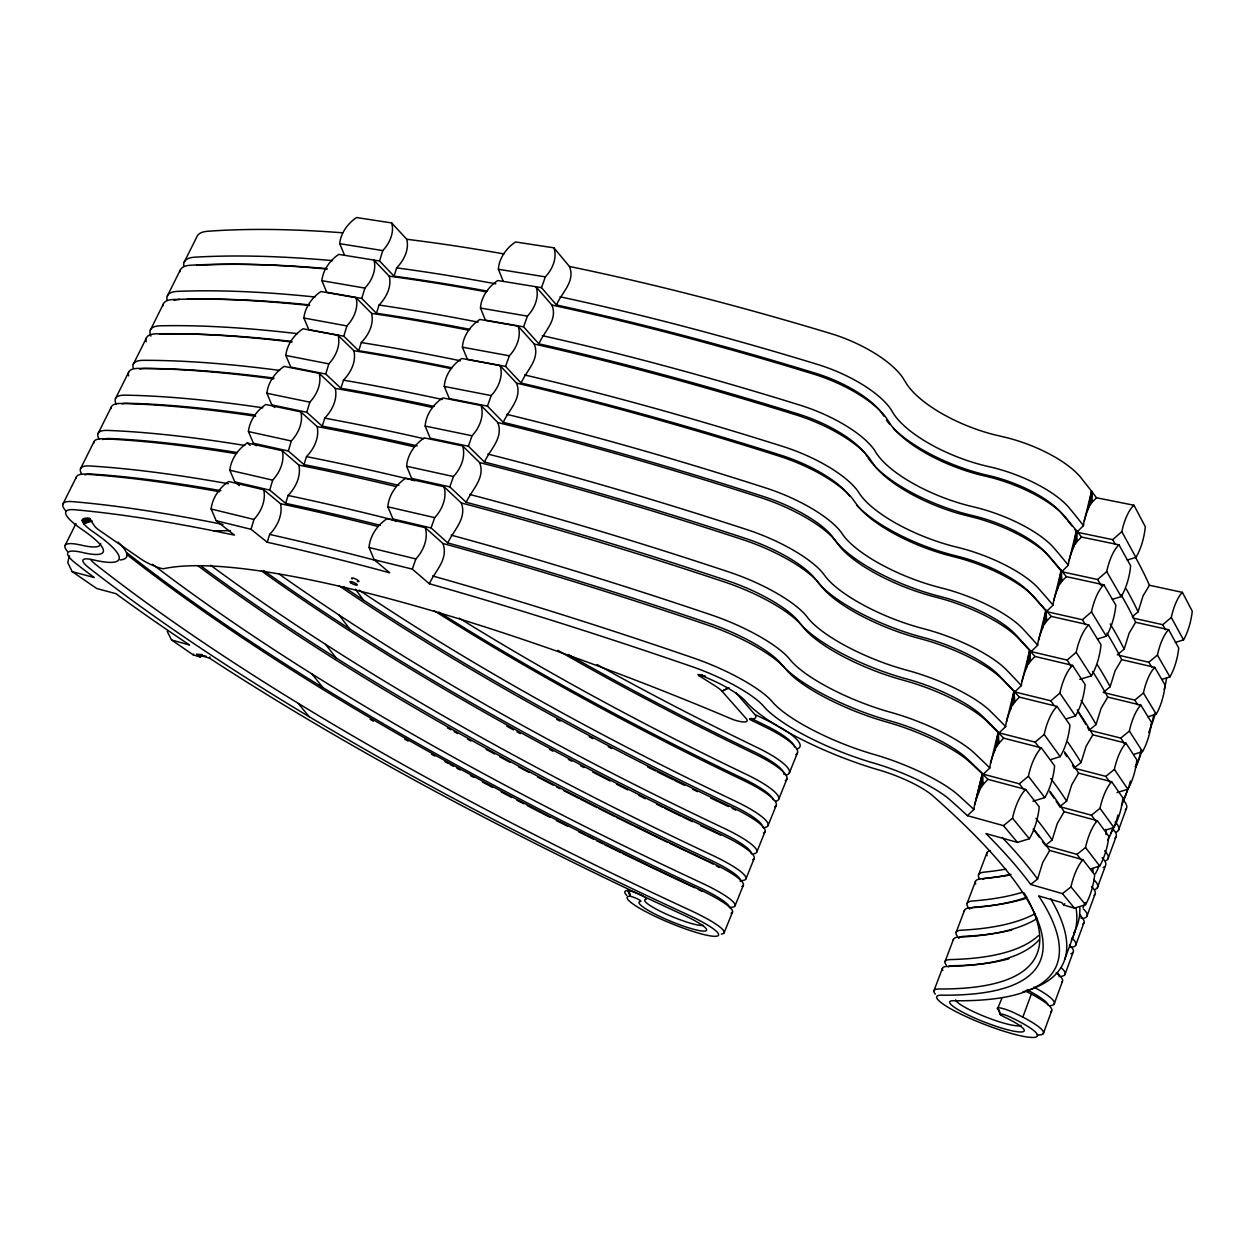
<?xml version="1.0" encoding="UTF-8"?>
<svg xmlns="http://www.w3.org/2000/svg" width="1255" height="1255" viewBox="0 0 1255 1255"><rect width="100%" height="100%" fill="white"/><g stroke="black" fill="none" stroke-linecap="round" stroke-linejoin="round"><path stroke-width="1.5" d="M374.194 559.714L412.315 569.111L429.32 583.732A1049.917 172.076 21.7 0 1 691.693 666.515A70.406 16.739 22.7 0 1 763.793 706.44A95.866 23.39 21.8 0 0 873.637 763.056A68.774 15.766 21.5 0 1 949.925 799.78A1102.314 200.157 25.4 0 1 967.354 815.64L973.911 809.491C974.9 796.956 983.763 786.775 982.32 773.864L970.46 762.664A75.19 18.448 21.4 0 0 893.889 724.151L879.41 719.868A88.368 23.076 21.7 0 1 788.783 672.539L783.23 666.311A76.963 19.594 22.7 0 0 707.208 624.896A1052.208 184.909 21.7 0 0 442.921 543.493L425.288 527.68L387.089 518.707A31.532 23.814 -48.4 0 0 369.064 547.509L374.194 559.714L389.678 572.766A1049.917 172.076 21.7 0 0 267.237 542.238L251.047 529.312L216.189 520.715L211.138 509.012A30.183 21.759 -49.7 0 1 228.708 481.528L263.66 489.732L280.571 503.773A1052.208 184.909 21.7 0 1 377.3 526.284M392.972 518.99L431.093 527.931L447.8 542.96A1046.231 184.862 21.7 0 1 709.75 623.578A70.092 17.947 22.7 0 1 781.238 663.942A95.411 25.069 21.7 0 0 890.297 720.966A68.476 16.895 21.4 0 1 966.115 757.832A1097.749 214.809 25.6 0 1 983.245 774.178L989.819 767.966C990.791 755.51 999.592 745.376 998.164 732.528L986.524 720.982A74.845 19.672 21.3 0 0 910.44 682.265L895.992 678.124A87.96 24.598 21.6 0 1 805.992 630.449L800.565 624.002A76.602 20.896 22.7 0 0 725.155 582.21A1048.521 197.615 21.6 0 0 461.322 502.973L443.988 486.72L405.773 478.218A31.375 23.61 -47.4 0 0 387.858 506.816L392.972 518.99L395.733 521.421M411.656 478.406L449.808 486.877L466.217 502.329A1042.544 197.553 21.6 0 1 727.712 580.798A69.762 19.139 22.7 0 1 798.604 621.602A94.956 26.716 21.6 0 0 906.894 679.033A68.162 18.025 21.3 0 1 982.241 716.04A1093.215 229.288 25.8 0 1 999.09 732.857L1005.663 726.582C1006.635 714.189 1015.373 704.102 1013.962 691.317L1002.51 679.457A74.516 20.88 21.2 0 0 926.943 640.536L912.51 636.52A87.536 26.104 21.5 0 1 823.155 588.517L817.852 581.865A76.257 22.166 22.7 0 0 743.023 539.713A1044.835 210.213 21.5 0 0 479.645 462.593L462.624 445.933L424.394 437.885A31.218 23.406 -46.4 0 0 406.604 466.248L411.656 478.406L414.385 480.916M816.691 580.83A94.502 28.347 21.5 0 0 923.335 637.493A67.864 19.123 21.2 0 1 998.227 674.625A1088.728 243.533 26 0 1 1014.777 691.929L1021.366 685.591C1022.339 673.245 1031.014 663.22 1029.633 650.498L1018.37 638.309A74.186 22.072 21.1 0 0 943.289 599.184L928.873 595.294A87.128 27.579 21.4 0 1 840.16 546.96L834.967 540.121A75.896 23.421 22.6 0 0 760.718 497.608A1041.179 222.621 21.4 0 0 497.811 422.574L481.089 405.506L442.842 397.913A31.077 23.186 -45.4 0 0 425.163 426.057L430.198 438.199L468.366 446.215L484.477 462.06A1038.889 210.056 21.5 0 1 745.517 538.426A69.433 20.3 22.7 0 1 815.828 579.653M1031.124 651.58L1037.697 645.18C1038.685 632.897 1047.298 622.904 1045.933 610.244L1034.873 597.757A73.857 23.249 21 0 0 960.279 558.428L945.878 554.663A86.721 29.022 21.3 0 1 857.793 506.016L852.725 498.972A75.567 24.661 22.6 0 0 779.041 456.098A1037.681 234.905 21.3 0 0 516.527 383.12L500.102 365.644L461.84 358.491A30.951 22.982 -44.5 0 0 444.286 386.43L449.274 398.541L487.458 406.118L503.286 422.355A1035.391 222.417 21.4 0 1 763.934 496.682A69.135 21.445 22.6 0 1 833.665 538.301A94.078 29.932 21.4 0 0 940.419 596.549A67.566 20.206 21.1 0 1 1014.856 633.806A1084.367 257.604 26.2 0 1 1031.124 651.58L1067.127 660.083L1071.331 666.499M1085.497 624.692L1082.422 619.735L1046.45 611.577L1053.039 605.114C1054.027 592.909 1062.561 582.963 1061.228 570.366L1050.341 557.565A73.543 24.378 20.8 0 0 976.233 518.048L961.863 514.409A86.328 30.434 21.3 0 1 874.374 465.448L869.433 458.216A75.222 25.869 22.6 0 0 796.313 414.997A1034.12 246.906 21.2 0 0 534.254 344.043L518.127 326.159L479.849 319.445A30.826 22.763 -43.7 0 0 462.42 347.18L467.362 359.275L505.561 366.413L521.123 383.026A1031.814 234.497 21.3 0 1 781.316 455.33A68.821 22.559 22.6 0 1 849.745 496.29M873.166 464.428A93.199 33.007 21.2 0 0 972.468 515.554A66.97 22.308 20.8 0 1 1046.011 553.047A1075.692 284.854 26.6 0 1 1061.73 571.715L1068.319 565.205C1069.307 553.047 1077.778 543.148 1076.461 530.614L1065.777 517.515A73.214 25.508 20.7 0 0 992.125 477.826L977.786 474.296A85.92 31.814 21.2 0 1 890.909 425.021L886.077 417.601A74.876 27.061 22.6 0 0 813.522 374.068A1030.543 258.797 21.2 0 0 551.933 305.091L536.089 286.83A30.716 22.574 -42.8 0 1 527.414 316.15L523.602 326.849L538.881 343.839A1028.253 246.482 21.2 0 1 798.619 414.134A68.507 23.672 22.6 0 1 864.883 453.196M1074.908 529.688A1071.425 298.172 26.8 0 1 1076.868 532.198L1083.473 525.625C1084.461 513.546 1092.87 503.679 1091.568 491.207L1081.057 477.826A72.9 26.606 20.6 0 0 1007.891 437.948L993.568 434.544A85.528 33.179 21.1 0 1 907.302 384.971L902.58 377.379A74.547 28.222 22.6 0 0 830.575 333.501A1027.014 270.531 21.1 0 0 569.456 266.484L553.894 247.831L515.585 241.964A30.591 22.323 -42 0 0 498.392 269.276L503.255 281.34M87.568 517.876L87.019 518.19A43.674 8.393 25.4 0 0 82.155 520.605L83.646 523.633A43.674 8.393 25.4 0 0 93.811 532.293A97.121 17.774 25.7 0 1 93.717 559.934A40.442 7.232 25.2 0 0 88.932 567.809A1449.431 361.895 19.9 0 0 687.348 914.534A49.431 7.342 22.5 0 1 716.323 936.246A49.431 7.342 22.5 0 1 658.812 918.08A49.431 7.342 22.5 0 1 629.273 896.196L630.936 896.431A6.463 0.973 22.7 0 1 638.199 899.27A6.463 0.973 22.7 0 1 640.662 901.466A36.521 5.428 22.5 0 0 662.342 917.609A36.521 5.428 22.5 0 0 704.934 931.069A36.521 5.428 22.5 0 0 683.489 915.005A1480.429 371.433 19.8 0 1 209.365 658.059L196.549 654.435L200.204 656.945L201.679 656.051M979.01 791.701L982.32 773.864L987.952 779.339L1025.649 789.442L1039.203 806.761A30.951 11.264 -74.8 0 1 1029.335 838.748L1017.46 842.403L985.959 833.571A1102.423 200.173 25.4 0 1 1030.684 884.461L1062.436 893.638L1074.5 908.149L1085.528 904.682A28.865 9.742 -74.5 0 0 1094.658 874.782L1082.94 859.738L1049.713 850.435A1105.075 215.091 25.6 0 0 1034.951 830.637M994.87 750.286L998.164 732.528L1003.702 738.16L1041.368 747.855L1054.592 765.832A30.81 11.154 -75.2 0 1 1044.788 797.6L1032.975 801.208M1010.683 709.028L1013.962 691.317L1019.405 697.121L1057.039 706.424L1069.935 725.014A30.685 11.06 -75.6 0 1 1060.193 756.608L1051.235 759.463M1026.339 668.131L1029.633 650.498L1034.967 656.459L1072.554 665.37L1085.136 684.587A30.559 10.95 -76 0 1 1075.457 715.962L1066.562 718.786M1042.654 627.829L1045.933 610.244L1051.172 616.378L1088.728 624.912L1100.98 644.725A30.434 10.84 -76.3 0 1 1091.379 675.912L1079.771 679.347M1057.949 587.889L1061.228 570.366L1066.374 576.641L1103.898 584.814L1115.836 605.208A30.34 10.73 -76.7 0 1 1106.283 636.207L1097.482 638.952M1073.198 548.074L1076.461 530.614L1081.528 537.03L1119.005 544.843L1130.63 565.817A30.23 10.636 -77 0 1 1121.154 596.627L1112.385 599.341M263.66 489.732A30.214 21.79 -49.7 0 1 253.934 519.445L251.047 529.312M1088.32 508.604L1091.568 491.207L1096.541 497.78L1133.971 505.232L1145.313 526.771A30.151 10.526 -77.3 0 1 1135.885 557.393L1127.178 560.059M239.329 485.607L234.826 481.92L229.822 470.233A30.042 21.586 -48.9 0 1 247.282 442.968L282.25 450.749A30.057 21.617 -48.8 0 1 272.664 480.147L269.731 490.093L285.654 503.365A1046.231 184.862 21.7 0 1 380.438 525.343M256.365 445.76L253.416 443.25L248.443 431.579A29.885 21.413 -48 0 1 265.793 404.502L300.792 411.875A29.9 21.429 -48 0 1 291.317 440.976L288.336 451L304.008 464.601A1042.544 197.553 21.6 0 1 398.87 485.418M274.751 407.499L271.833 404.91L266.891 393.27A29.744 21.225 -47.2 0 1 284.132 366.382L319.162 373.347A29.759 21.257 -47.2 0 1 309.812 402.165L306.785 412.252L322.221 426.182A1038.889 210.056 21.5 0 1 417.146 445.87M325.751 374.037L290.768 367.088L285.858 355.463A29.618 21.053 -46.4 0 1 302.988 328.779L338.05 335.336A29.634 21.084 -46.4 0 1 328.826 363.856L325.751 374.037L340.936 388.281A1035.391 222.417 21.4 0 1 434.136 406.447M343.792 336.167L308.777 329.626L303.898 318.017A29.493 20.88 -45.7 0 1 320.919 291.521L356.012 297.686A29.508 20.896 -45.6 0 1 346.898 325.923L343.792 336.167L358.71 350.725A1031.814 234.497 21.3 0 1 451.988 367.825M376.453 313.279L379.057 305.059C386.273 297.561 391.874 286.799 389.254 276.194L373.912 260.146A29.383 20.707 -44.9 0 1 364.907 288.101L361.754 298.423L376.453 313.279A1028.253 246.482 21.2 0 1 469.778 329.312M344.513 255.22L339.728 243.658A29.242 20.504 -44.2 0 1 356.514 217.539L391.654 222.935A29.257 20.535 -44.2 0 1 382.775 250.608L379.575 260.993L394.039 276.163A1024.708 258.295 21.1 0 1 487.411 291.144M425.288 527.68A31.548 23.845 -48.4 0 1 415.86 558.93L412.315 569.111M1030.684 884.461L1037.571 879.049L1042.717 862.546L1049.713 850.435M1081.669 860.397L1076.963 854.357L1045.242 845.509L1052.129 840.034L1057.243 823.625L1064.146 811.718L1097.341 820.692L1108.793 836.285A28.74 9.664 -74.8 0 1 1099.709 866.028L1091.348 868.774M1056.098 801.098A1093.309 229.304 25.8 0 1 1059.753 806.651L1066.64 801.129L1071.723 784.814L1078.547 773.111L1111.71 781.771L1122.88 797.913A28.614 9.585 -75.1 0 1 1113.86 827.484L1105.53 830.183M1075.237 767.213L1081.041 762.538L1086.093 746.317L1092.823 734.834L1125.955 743.164L1136.842 759.855A28.489 9.507 -75.4 0 1 1127.884 789.254L1117.044 792.58M1124.778 744.184L1120.793 738.097L1089.167 730.159L1096.054 724.511L1101.074 708.369L1107.726 697.09L1140.826 705.106L1151.447 722.331A28.379 9.413 -75.8 0 1 1142.536 751.557L1134.3 754.208M1137.752 704.824L1134.834 700.117L1103.239 692.478L1110.126 686.767L1115.13 670.719L1121.688 659.644L1154.757 667.362L1165.111 685.105A28.285 9.334 -76.1 0 1 1156.247 714.158L1148.058 716.778M1117.279 654.906L1124.166 649.133L1129.139 633.179L1135.602 622.292L1168.64 629.712L1178.727 647.988A28.175 9.24 -76.4 0 1 1169.927 676.869L1161.785 679.441M1132.277 616.676L1138.097 611.812L1143.038 595.952L1149.423 585.254L1182.414 592.376L1192.25 611.154A28.096 9.162 -76.6 0 1 1183.512 639.877L1175.386 642.419M443.988 486.72A31.391 23.641 -47.3 0 1 434.701 517.64L431.093 527.931M462.624 445.933A31.234 23.437 -46.4 0 1 453.447 476.524L449.808 486.877M481.089 405.506A31.093 23.218 -45.4 0 1 472.037 435.767L468.366 446.215M975.872 800.141L982.32 773.864L983.214 784.438L981.002 787.858M974.711 804.769L982.32 773.864M990.619 763.275L998.164 732.528L999.027 743.133L996.847 746.505M1006.463 721.907L1013.962 691.317L1014.793 701.969L1012.628 705.279M1022.15 680.916L1029.633 650.498L1030.418 661.181L1028.269 664.444M1038.497 640.521L1045.933 610.244L1046.686 620.974L1044.568 624.174M1053.839 600.486L1061.228 570.366L1061.934 581.128L1059.848 584.281M1069.119 560.577L1076.461 530.614L1077.135 541.407L1075.064 544.513M1084.257 521.013L1091.568 491.207L1092.211 502.047L1090.171 505.09M500.102 365.644A30.967 23.014 -44.5 0 1 491.191 395.592L487.458 406.118M280.571 503.773C282.846 515.036 277.339 526.441 269.637 534.41L267.237 542.238M518.127 326.159A30.842 22.794 -43.6 0 1 509.342 355.808L505.561 366.413M282.25 450.749L298.894 465.134C301.231 476.288 295.709 487.568 288.085 495.458L285.654 503.365M300.792 411.875L317.17 426.606C319.554 437.65 314.017 448.819 306.487 456.632L304.008 464.601M553.894 247.831A30.606 22.355 -42 0 1 545.345 276.869L541.485 287.63L556.498 304.996A1024.708 258.295 21.1 0 1 815.766 373.315A68.194 24.739 22.6 0 1 883.802 416.127M319.162 373.347L335.273 388.423C337.736 399.341 332.183 410.416 324.731 418.15L322.221 426.182M338.05 335.336L353.91 350.741C356.42 361.565 350.851 372.531 343.478 380.171L340.936 388.281M200.204 656.945L193.443 655.032L193.709 653.965M356.012 297.686L371.606 313.405C374.163 324.119 368.594 334.991 361.299 342.568L358.71 350.725M391.654 222.935L406.745 239.281C409.412 249.792 403.812 260.46 396.674 267.88L394.039 276.163M442.921 543.493C448.741 559.228 435.077 570.994 429.32 583.732M461.322 502.973C467.189 518.613 453.463 530.269 447.8 542.96M479.645 462.593C485.575 478.139 471.786 489.685 466.217 502.329M497.811 422.574C503.788 438.026 489.936 449.478 484.477 462.06M516.527 383.12C522.566 398.478 508.652 409.82 503.286 422.355M534.254 344.043C540.356 359.291 526.378 370.539 521.123 383.026M551.933 305.091C558.083 320.245 544.043 331.398 538.881 343.839M569.456 266.484C575.653 281.544 561.565 292.603 556.498 304.996M1064.758 959.369L1074.798 931.947M1043.313 1033.602L1051.627 1010.934M1054.122 1004.11L1062.373 981.583M1064.915 974.633L1073.119 952.247M1075.66 945.344L1083.802 923.1M1086.861 916.417L1094.972 894.313M1097.403 887.662L1105.451 865.683A57.714 13.162 20.6 0 0 1102.125 857.698M1107.93 858.906L1115.93 837.085M1118.409 830.339L1126.347 808.644M1037.116 1034.967A58.75 9.287 21.3 0 0 1022.841 1017.099L1031.343 994.07L1026.872 991.779M933.955 990.713L942.458 968.311M945.031 961.565L953.471 939.305M956.09 932.434L964.483 910.299M967.087 903.475L975.433 881.481M978.539 874.876L986.838 853.024M724.151 932.7L732.543 911.977M735.069 905.718L743.399 885.12M745.972 878.767L754.271 858.279M756.828 851.957L765.064 831.579M768.091 825.461L776.296 805.208M778.759 799.106L786.901 778.963M789.426 772.751L797.521 752.733M1074.5 908.149L1063.707 905.012L1061.793 902.643L1038.685 895.913A1102.423 200.173 25.4 0 1 953.486 1000.721A39.972 6.244 21.3 0 0 970.366 1016.064A39.972 6.244 21.3 0 0 1020.315 1031.987A39.972 6.244 21.3 0 0 1003.78 1016.754L1000.643 1014.966L999.09 1010.024L997.568 1008.8L1001.772 998.509M701.31 675.912L705.577 676.32L698.627 675.519L715.727 686.25A23.296 5.569 22.7 0 1 721.954 691.16L746.113 718.488A18.496 4.298 22.5 0 1 735.759 720.433A10.056 2.337 22.5 0 1 731.383 718.864A583.512 106.832 22.6 0 0 163.762 568.672A8.816 1.663 25.2 0 1 161.722 568.484A16.19 3.075 25.2 0 1 140.952 559.024L99.459 530.394A20.394 3.922 25.5 0 1 94.47 525.955L90.454 519.743M65.103 545.439L75.959 523.555M62.907 504.039L76.43 476.947M80.493 468.79L93.89 441.917M98.031 433.618L111.334 406.949M115.429 398.729L128.622 372.28M133.281 364.295L146.38 338.034M150.318 330.143L163.307 304.087M167.307 296.055L180.187 270.217M184.171 262.248L196.957 236.615A65.715 20.221 27.2 0 1 207.593 231.281A1027.014 270.531 21.1 0 1 342.74 232.818M209.365 658.059L209.93 656.93M1063.707 905.012L1064.789 903.678M983.214 784.438L987.952 779.339M999.027 743.133L1003.702 738.16M1014.793 701.969L1019.405 697.121M1030.418 661.181L1034.967 656.459M1046.686 620.974L1051.172 616.378M1061.934 581.128L1066.374 576.641M1077.135 541.407L1081.528 537.03M1092.211 502.047L1096.541 497.78M1076.868 532.198L1112.761 539.65L1121.813 531.649A30.198 10.558 -77.4 0 1 1133.971 505.232M1061.73 571.715L1097.654 579.512L1106.706 571.59A30.277 10.668 -77 0 1 1119.005 544.843M1082.422 619.735L1091.474 611.875A30.387 10.777 -76.7 0 1 1103.898 584.814M1067.127 660.083L1076.178 652.318A30.481 10.871 -76.3 0 1 1088.728 624.912M1014.777 691.929L1050.812 700.808L1059.863 693.105A30.606 10.997 -76 0 1 1072.554 665.37M999.09 732.857L1035.155 742.113L1044.191 734.504A30.732 11.091 -75.6 0 1 1057.039 706.424M1133.045 618.056L1162.726 624.692L1171.292 617.46A28.128 9.193 -76.7 0 1 1182.414 592.376M983.245 774.178L1019.342 783.81L1028.394 776.28A30.857 11.201 -75.2 0 1 1041.368 747.855M1119.131 655.345L1148.827 662.248L1157.408 655.079A28.222 9.271 -76.4 0 1 1168.64 629.712M1134.834 700.117L1143.415 693.011A28.316 9.365 -76.1 0 1 1154.757 667.362M967.354 815.64L1003.498 825.649L1012.534 818.213A30.999 11.295 -74.9 0 1 1025.649 789.442M1120.793 738.097L1129.374 731.053A28.426 9.444 -75.8 0 1 1140.826 705.106M1072.398 765.268A1088.838 243.548 26 0 1 1074.155 768.138L1105.796 776.374L1114.377 769.393A28.536 9.522 -75.5 0 1 1125.955 743.164M1059.753 806.651L1091.442 815.201L1100.008 808.298A28.645 9.616 -75.1 0 1 1111.71 781.771M1076.963 854.357L1085.528 847.533A28.771 9.695 -74.8 0 1 1097.341 820.692M1062.436 893.638L1071.001 886.877A28.912 9.773 -74.5 0 1 1082.94 859.738M83.646 523.633L89.748 519.758L91.976 521.186L83.646 523.633L90.752 520.448L91.976 521.186M728.967 687.646L721.954 691.16L727.869 688.336M796.784 749.031L798.321 748.419A52.632 12.158 22.4 0 0 778.508 726.316M786.242 775.088L787.748 774.508A52.788 11.593 22.4 0 0 757.44 747.651A1390.116 503.459 18.4 0 1 597.051 664.538M775.637 801.286L777.127 800.753A52.93 11.028 22.4 0 0 746.474 774.445A1397.85 481.324 18.6 0 1 459.189 618.103M753.816 853.808L755.275 853.4A53.243 9.867 22.4 0 0 723.915 828.206A1413.318 435.454 19.1 0 1 279.3 574.178M89.952 518.754L82.155 520.605L88.98 519.131L90.752 520.448M743.744 880.273L744.466 880.1A53.385 9.271 22.5 0 0 712.762 855.471A1421.429 411.656 19.4 0 1 210.667 565.299M721.327 934.065L722.723 933.814A53.698 8.063 22.5 0 0 690.297 910.346A1437.995 362.46 19.9 0 1 95.506 564.342A34.842 6.306 25.2 0 1 90.799 559.605M703.318 925.296A32.222 4.847 22.5 0 1 666.107 914.001A32.222 4.847 22.5 0 1 646.09 899.27A10.777 1.632 22.7 0 0 642.733 895.976A10.777 1.632 22.7 0 0 631.281 891.223L627.108 890.485A53.698 8.063 22.5 0 0 626.778 895.411M69.574 555.918A24.221 17.852 -74.7 0 0 67.801 562.742L72.21 571.653L94.188 577.52A1480.163 371.355 19.8 0 1 76.335 563.856A57.181 10.228 25.2 0 1 82.767 552.545A79.442 14.542 25.7 0 0 82.359 529.704A61.746 11.875 25.4 0 1 74.437 509.718A1049.917 172.076 21.7 0 1 213.664 530.834L230.465 530.661M198.353 654.467L201.977 654.53M698.627 675.519L701.404 675.708M699.615 674.939L702.533 675.206L699.176 674.798L700.635 675.316A49.792 11.844 22.7 0 1 745.564 701.263A117.217 28.614 21.8 0 0 879.19 770.052A48.647 11.138 21.5 0 1 932.857 795.858A1081.967 195.968 25.4 0 1 941.658 995.168A54.075 8.456 21.3 0 0 964.75 1015.985A54.075 8.456 21.3 0 0 1032.222 1037.461A54.075 8.456 21.3 0 0 1009.883 1016.879A7.185 1.145 21.2 0 0 1002.698 1014.307A7.185 1.145 21.2 0 0 1000.282 1014.636L998.164 1009.365M201.773 654.953L196.549 654.435L206.102 656.224M697.827 674.515L701.969 675.017M339.728 243.658L382.775 250.608M498.392 269.276L545.345 276.869M379.575 260.993L338.787 254.373A29.367 20.692 -44.9 0 0 321.892 280.681L326.724 292.258L361.754 298.423M541.485 287.63L497.796 280.524A30.7 22.543 -42.8 0 0 480.477 308.055L485.387 320.135L523.602 326.849M321.892 280.681L364.907 288.101M480.477 308.055L527.414 316.15M303.898 318.017L346.898 325.923M462.42 347.18L509.342 355.808M285.858 355.463L328.826 363.856M444.286 386.43L491.191 395.592M213.664 530.834L234.465 535.101L216.189 520.715M266.891 393.27L309.812 402.165M425.163 426.057L472.037 435.767M271.833 404.91L306.785 412.252M248.443 431.579L291.317 440.976M406.604 466.248L453.447 476.524M253.416 443.25L288.336 451M229.822 470.233L272.664 480.147M387.858 506.816L434.701 517.64M234.826 481.92L269.731 490.093M211.138 509.012L253.934 519.445M369.064 547.509L415.86 558.93M167.292 631.485L171.511 639.956L189.583 645.007A1480.367 371.402 19.8 0 1 115.962 593.693L96.666 588.485L72.21 571.653M88.948 518.425L90.282 519.319L88.948 518.425L82.579 521.97L89.748 519.758L88.446 518.566L89.45 518.378M1022.841 1017.099L1013.569 1012.518A11.985 1.93 21.2 0 0 1001.568 1008.22A11.985 1.93 21.2 0 0 997.568 1008.8M171.511 639.956L193.443 655.032M247.282 442.968L250.153 445.4M735.807 692.65L754.506 714.126A25.21 5.93 22.5 0 1 749.455 718.723M1003.498 825.649L1017.46 842.403M298.298 703.475L309.201 716.762M1012.534 818.213L1029.335 838.748M1071.001 886.877L1085.528 904.682M311.946 673.919L322.723 687.379M1019.342 783.81L1023.892 789.615M325.578 644.395L336.214 658.028M1028.394 776.28L1044.788 797.6M1085.528 847.533L1099.709 866.028M339.132 615.06L349.627 628.865M355.4 589.175L363.464 600.047M1035.155 742.113L1039.579 748.121M1091.442 815.201L1096.039 821.46M1044.191 734.504L1060.193 756.608M1100.008 808.298L1113.86 827.484M1050.812 700.808L1054.059 705.467M1105.796 776.374L1109.891 782.257M1059.863 693.105L1075.457 715.962M1114.377 769.393L1127.884 789.254M1076.178 652.318L1091.379 675.912M1129.374 731.053L1142.536 751.557M1091.474 611.875L1106.283 636.207M1143.415 693.011L1156.247 714.173M1097.654 579.512L1101.357 585.803M1148.827 662.248L1151.682 667.111M1106.706 571.59L1121.154 596.627M1157.408 655.079L1169.927 676.869M1112.761 539.65L1115.46 544.497M1162.726 624.692L1165.487 629.696M1121.813 531.649L1135.885 557.393M1171.292 617.46L1183.512 639.877M627.782 890.47L630.23 896.274L628.724 890.595L630.59 896.352M1083.332 908.918A58.028 12.001 20.8 0 1 1082.72 918.55M979.669 879.018A58.028 12.001 20.8 0 1 984.281 872.131A1057.212 252.443 26.2 0 0 1005.82 869.119M1091.521 886.595A57.887 12.503 20.7 0 1 1094.078 895.286M987.042 855.69A57.887 12.503 20.7 0 1 990.43 850.498M762.679 827.28A48.867 9.538 22.4 0 0 732.543 805.522A1416.707 459.33 18.9 0 1 343.572 586.744M763.103 827.735A53.087 10.448 22.4 0 0 765.032 827.484L766.507 827.014A53.087 10.448 22.4 0 0 735.508 801.255A1405.678 458.781 18.9 0 1 359.165 590.164M774.664 806.84A52.977 10.887 22.4 0 0 743.933 780.657A1399.654 476.147 18.7 0 1 434.136 610.699M133.187 367.888A66.672 16.927 26.3 0 1 143.352 360.326A1040.458 225.571 21.4 0 1 279.63 370.429M146.208 341.768A66.484 17.617 26.5 0 1 156.561 333.799A1037.681 234.905 21.3 0 1 292.086 342.035M343.478 380.171A1040.458 225.571 21.4 0 1 442.466 399.514M506.691 414.323A1040.458 225.571 21.4 0 1 765.676 487.928A75.833 23.72 22.6 0 1 842.215 533.783A87.034 27.924 21.4 0 0 941.109 587.873A74.108 22.355 21 0 1 1022.888 628.865A1090.344 261.432 26.2 0 1 1037.697 645.18M353.91 350.741A1037.681 234.905 21.3 0 1 450.953 368.641M732.183 808.361A36.113 7.044 22.4 0 1 735.665 810.181M728.496 806.541A1446.654 471.205 18.9 0 1 710.534 797.96M697.529 791.67A1446.654 471.205 18.9 0 1 692.666 789.301M684.571 785.348A1446.654 471.205 18.9 0 1 674.892 780.579M673.276 779.779A1446.654 471.205 18.9 0 1 657.212 771.778M655.612 770.978A1446.654 471.205 18.9 0 1 647.611 766.946M611.703 748.56A1446.654 471.205 18.9 0 1 608.236 746.741M592.658 738.583A1446.654 471.205 18.9 0 1 589.207 736.748M560.044 721.139A1446.654 471.205 18.9 0 1 556.64 719.288M1081.073 700.4A1090.532 261.464 26.2 0 1 1096.054 724.496M1117.907 815.075A1090.532 261.464 26.2 0 1 1110.895 832.975M1092.556 671.378A1087.191 272.053 26.4 0 1 1107.726 697.09M1127.351 789.599A1087.191 272.053 26.4 0 1 1121.421 805.381M139.87 369.111A60.773 15.295 26.3 0 1 145.36 368.452A1035.391 222.417 21.4 0 1 273.951 378.084M982.869 879.128A53.4 10.95 20.8 0 1 986.571 878.218A1064.46 252.255 26.2 0 0 1009.993 875.033M1079.724 914.346A53.4 10.95 20.8 0 1 1080.743 915.899M1081.23 917.264A53.4 10.95 20.8 0 1 1081.183 918.456M1079.018 713.436A1084.367 257.604 26.2 0 1 1085.701 724.182M1087.458 727.178A1084.367 257.604 26.2 0 1 1089.167 730.159M794.588 746.992A48.443 11.107 22.4 0 0 765.362 725.343A1393.238 526.347 18.1 0 1 750.882 718.284M777.143 725.547A52.632 12.158 22.4 0 0 768.342 720.998A1382.492 525.061 18.1 0 1 756.012 714.989M183.826 266.311A65.903 19.578 27 0 1 194.698 257.197A1029.712 261.589 21.1 0 1 332.512 260.632M396.674 267.88A1029.712 261.589 21.1 0 1 495.819 283.865M559.981 296.776A1029.712 261.589 21.1 0 1 817.57 364.436A74.798 27.328 22.6 0 1 892.258 411.593A85.826 32.144 21.1 0 0 989.097 466.703A73.135 25.775 20.7 0 1 1069.401 508.102A1077.308 302.157 26.9 0 1 1083.473 525.625M406.745 239.281A1027.014 270.531 21.1 0 1 503.961 253.934M1126.19 588.862A1077.496 302.204 26.9 0 1 1138.097 611.812M1155.306 713.154A1077.496 302.204 26.9 0 1 1150.49 727.367M1135.43 557.22A1074.264 312.26 27 0 1 1149.423 585.254M1166.554 678.422A1074.264 312.26 27 0 1 1164.185 689.528M196.611 265.323A1024.708 258.295 21.1 0 1 326.692 268.601M893.497 428.332A92.76 34.513 21.2 0 0 988.328 475.488A66.672 23.327 20.7 0 1 1061.432 513.091A1071.425 298.172 26.8 0 1 1066.75 519.539M889.638 424.19A92.76 34.513 21.2 0 1 886.391 420.111M1115.224 822.009A57.495 13.946 20.4 0 1 1116.009 832.347M1123.256 800.11A57.354 14.432 20.3 0 1 1125.39 809.804M1112.51 829.351A52.914 12.754 20.4 0 1 1112.918 830.888M1067.801 520.825A1071.425 298.172 26.8 0 1 1071.896 525.908M783.34 771.872A48.584 10.589 22.4 0 0 754.459 751.965A1400.941 504.494 18.4 0 1 568.233 654.498M783.936 773.284A48.584 10.589 22.4 0 1 784.061 774.492M795.827 754.569A52.663 12.032 22.4 0 0 765.77 727.288A1384.281 519.994 18.2 0 1 749.753 719.46M167.041 299.976A66.17 18.7 26.8 0 1 177.677 291.364A1033.273 249.729 21.2 0 1 315.005 296.996M179.747 272.1A65.966 19.374 26.9 0 1 190.682 265.244A1030.543 258.797 21.2 0 1 327.226 269.088M379.057 305.059A1033.273 249.729 21.2 0 1 478.155 322.143M542.348 335.665A1033.273 249.729 21.2 0 1 800.408 405.287A75.143 26.151 22.6 0 1 875.692 452.02A86.234 30.763 21.2 0 0 973.221 506.8A73.465 24.645 20.8 0 1 1054.012 548.074A1081.606 288.791 26.7 0 1 1068.319 565.205M389.254 276.194A1030.543 258.797 21.2 0 1 486.407 291.897M1110.204 623.923A1081.81 288.823 26.7 0 1 1124.166 649.133M1141.972 750.474A1081.81 288.823 26.7 0 1 1135.21 766.774M1121.233 595.027A1078.531 299.067 26.8 0 1 1135.602 622.292M1153.784 714.346A1078.531 299.067 26.8 0 1 1148.702 732.622M174.053 300.416A60.318 16.927 26.7 0 1 179.638 299.49M187.183 299.255A1028.253 246.482 21.2 0 1 309.232 304.855M865.73 454.326A68.507 23.672 22.6 0 1 867.205 456.553M871.99 463.095A93.199 33.007 21.2 0 1 868.021 457.84M1104.635 850.859A57.667 13.303 20.5 0 1 1105.592 860.805M1112.73 828.818A57.526 13.805 20.4 0 1 1115.005 838.167M773.221 799.717A48.725 10.071 22.4 0 0 743.509 778.743A1408.785 482.124 18.7 0 1 438.889 612.048M785.254 780.704A52.82 11.468 22.4 0 0 754.851 753.957A1391.936 498.266 18.4 0 1 557.691 650.278M150.898 336.136A66.421 17.821 26.6 0 1 160.546 325.798A1036.85 237.713 21.3 0 1 297.341 333.657M162.899 305.906A66.217 18.496 26.7 0 1 173.645 299.474A1034.12 246.906 21.2 0 1 309.671 305.498M361.299 342.568A1036.85 237.713 21.3 0 1 460.334 360.765M524.543 374.931A1036.85 237.713 21.3 0 1 783.073 446.529A75.488 24.943 22.6 0 1 858.985 492.823A86.626 29.351 21.3 0 0 957.188 547.258A73.794 23.516 20.9 0 1 1038.481 588.407A1085.967 275.19 26.4 0 1 1053.039 605.114M371.606 313.405A1034.12 246.906 21.2 0 1 468.711 330.206M1097.576 665.119A1086.155 275.221 26.4 0 1 1110.126 686.767M1130.41 780.971A1086.155 275.221 26.4 0 1 1123.868 798.4M1106.91 633.148A1082.845 285.638 26.6 0 1 1121.688 659.644M1140.936 750.317A1082.845 285.638 26.6 0 1 1135.791 767.574M159.479 334.159A60.538 16.111 26.5 0 1 162.507 333.924A1031.814 234.497 21.3 0 1 291.615 341.423M856.538 505.028A93.639 31.485 21.3 0 0 956.483 555.981A67.268 21.257 20.9 0 1 1030.465 593.348A1080.022 271.315 26.4 0 1 1045.431 610.385M1093.984 879.881A57.84 12.66 20.7 0 1 1095.097 889.419M1104.541 866.719A57.714 13.162 20.6 0 1 1103.114 867.55M935.383 994.148A58.75 9.287 21.3 0 1 939.352 988.987A1074.547 196.674 25.4 0 0 1027.672 899.208M1031.343 994.07A58.608 9.82 21.2 0 1 1050.812 1011.656M942.85 970.507A58.608 9.82 21.2 0 1 947.917 966.381A1071.158 207.608 25.5 0 0 1039.297 939.571M1021.068 1025.257A35.25 5.569 21.3 0 1 986.665 1017.319A35.25 5.569 21.3 0 1 955.651 999.843M126.645 554.396A1431.594 381.583 19.7 0 0 698.925 889.262A53.588 8.534 22.5 0 1 731.085 913.169M100.667 543.525A73.512 13.601 25.7 0 1 81.512 545.188A62.734 11.342 25.2 0 0 67.394 551.306M65.731 510.895A67.739 13.178 25.5 0 1 72.335 501.624A1055.063 175.041 21.7 0 1 222.935 524.433M76.226 478.359A67.535 13.915 25.6 0 1 85.983 474.217A1052.208 184.909 21.7 0 1 219.249 491.678M118.033 542.082A102.957 19.06 25.7 0 1 120.245 559.965M269.637 534.41A1055.063 175.041 21.7 0 1 377.692 560.954M432.599 575.951A1055.063 175.041 21.7 0 1 693.309 657.934A77.23 18.574 22.7 0 1 772.452 701.922A88.697 21.884 21.8 0 0 874.217 754.506A75.441 17.476 21.5 0 1 958.036 794.917A1108.4 203.734 25.4 0 1 973.911 809.491M1024.111 892.933A1074.547 196.674 25.4 0 1 1026.825 897.67M1050.639 898.69A1108.604 203.765 25.4 0 1 1022.982 991.779M1002.133 837.383A1108.604 203.765 25.4 0 1 1037.571 879.049M1076.147 908.573A1105.075 215.091 25.6 0 1 1071.346 940.042M352.216 579.01A4.016 0.879 24.6 0 1 353.22 578.1A4.016 0.879 24.6 0 1 358.303 580.563A4.016 0.879 24.6 0 1 357.298 581.457M1061.134 967.699A58.389 10.652 21 0 1 1060.883 976.39M957.361 936.214A58.389 10.652 21 0 1 961.644 930.175A1065.762 224.959 25.8 0 0 1034.936 913.813M1069.433 945.093A58.248 11.17 20.9 0 1 1070.907 953.737M964.373 911.428A58.248 11.17 20.9 0 1 970.115 907.867A1062.452 235.532 26 0 0 1026.778 897.215M261.401 570.9A1415.232 429.885 19.2 0 0 721.28 834.622A53.275 9.726 22.5 0 1 752.733 859.691M740.215 881.481A49.133 8.456 22.5 0 0 709.797 859.706A1432.661 411.671 19.4 0 1 201.726 566.554M743.023 880.461A53.385 9.271 22.5 0 1 741.14 880.602M99.004 438.905A67.205 15.076 25.9 0 1 107.789 430.418A1047.643 200.612 21.6 0 1 244.741 445.462M111.052 408.534A67.001 15.782 26.1 0 1 121.202 403.467A1044.835 210.213 21.5 0 1 255.596 416.236M306.487 456.632A1047.643 200.612 21.6 0 1 412.801 480.1M469.558 494.407A1047.643 200.612 21.6 0 1 729.39 572.139A76.524 21.194 22.7 0 1 807.216 617.068A87.85 24.959 21.6 0 0 907.538 670.421A74.767 19.955 21.3 0 1 990.321 711.13A1099.239 232.991 25.8 0 1 1005.663 726.582M317.17 426.606A1044.835 210.213 21.5 0 1 414.056 446.764M713.091 864.052A36.317 6.244 22.5 0 0 705.843 860.459A1463.126 422.402 19.4 0 1 687.74 851.925M716.338 865.824A36.317 6.244 22.5 0 1 719.272 867.534M686.093 851.141A1463.126 422.402 19.4 0 1 669.715 843.329M668.084 842.56A1463.126 422.402 19.4 0 1 633.948 825.963M632.332 825.178A1463.126 422.402 19.4 0 1 616.189 817.193M614.589 816.393A1463.126 422.402 19.4 0 1 598.541 808.361M596.941 807.545A1463.126 422.402 19.4 0 1 580.971 799.451M579.386 798.635A1463.126 422.402 19.4 0 1 563.511 790.493M560.028 788.689A1463.126 422.402 19.4 0 1 556.545 786.885M553.079 785.081A1463.126 422.402 19.4 0 1 537.501 776.923M528.873 772.374A1463.126 422.402 19.4 0 1 518.566 766.883M510.001 762.303A1463.126 422.402 19.4 0 1 499.741 756.765M494.643 754.004A1463.126 422.402 19.4 0 1 486.14 749.361M470.923 740.983A1463.126 422.402 19.4 0 1 467.55 739.117M457.463 733.485A1463.126 422.402 19.4 0 1 454.122 731.602M450.765 729.72A1463.126 422.402 19.4 0 1 447.423 727.837M1050.827 778.602A1099.239 232.991 25.8 0 1 1066.64 801.114M1092.885 868.523A1099.239 232.991 25.8 0 1 1092.98 871.833M1064.538 751.823A1096.007 243.972 26 0 1 1078.547 773.111M1099.207 865.605A1096.007 243.972 26 0 1 1095.364 873.7M102.628 439.579A61.26 13.617 25.9 0 1 109.828 438.528A1042.544 197.553 21.6 0 1 237.321 452.569M958.757 938.489A53.73 9.711 21 0 1 963.95 936.324A1073.088 224.504 25.8 0 0 1011.844 929.939M1057.573 972.97A53.73 9.711 21 0 1 1059.173 976.751M1050.09 792.517A1093.309 229.304 25.8 0 1 1054.153 798.274M1071.99 938.128A58.201 11.326 20.9 0 1 1071.566 947.29M969.707 909.091A58.201 11.326 20.9 0 1 972.735 900.98A1061.432 238.779 26 0 0 1022.48 892.258M1080.226 915.664A58.059 11.844 20.8 0 1 1082.924 924.025M975.684 884.038A58.059 11.844 20.8 0 1 981.143 878.798A1058.153 249.18 26.2 0 0 1011.028 874.311M338.834 585.63A1407.216 453.228 18.9 0 0 732.402 807.483A53.118 10.307 22.4 0 1 763.495 833.116M751.369 853.808A48.992 8.989 22.4 0 0 720.95 832.457A1424.441 435.736 19.2 0 1 263.66 570.554M116.276 404.267A66.939 16.001 26.1 0 1 125.343 395.152A1043.972 213.162 21.5 0 1 262.86 407.812M128.559 375.841A66.735 16.707 26.3 0 1 138.662 368.405A1041.179 222.621 21.4 0 1 273.59 378.885M324.731 418.15A1043.972 213.162 21.5 0 1 423.61 438.638M487.85 454.075A1043.972 213.162 21.5 0 1 747.227 529.72A76.163 22.465 22.7 0 1 824.409 575.119A87.442 26.449 21.5 0 0 924.009 628.849A74.437 21.162 21.2 0 1 1006.275 669.699A1094.737 247.298 26 0 1 1021.366 685.591M335.273 388.423A1041.179 222.621 21.4 0 1 432.222 407.436M720.668 835.14A36.207 6.652 22.4 0 0 716.966 833.336A1454.655 447.047 19.1 0 1 700.557 825.57M692.399 821.664A1454.655 447.047 19.1 0 1 682.61 816.942M680.979 816.158A1454.655 447.047 19.1 0 1 664.758 808.267M663.126 807.467A1454.655 447.047 19.1 0 1 656.663 804.298M645.368 798.713A1454.655 447.047 19.1 0 1 638.936 795.513M627.704 789.881A1454.655 447.047 19.1 0 1 616.519 784.234M610.134 781.002A1454.655 447.047 19.1 0 1 592.658 772.029M583.967 767.527A1454.655 447.047 19.1 0 1 580.5 765.723M571.825 761.189A1454.655 447.047 19.1 0 1 568.374 759.369M552.859 751.165A1454.655 447.047 19.1 0 1 549.423 749.329M520.37 733.642A1454.655 447.047 19.1 0 1 516.982 731.791M513.577 729.924A1454.655 447.047 19.1 0 1 506.816 726.19M1067.785 742.238A1094.925 247.329 26 0 1 1081.041 762.538M1105.828 829.32A1094.925 247.329 26 0 1 1106.047 834.638M1077.229 709.938A1091.536 258.091 26.2 0 1 1092.823 734.834M1112.793 828.426A1091.536 258.091 26.2 0 1 1107.726 840.05M121.939 403.781A61.024 14.464 26.1 0 1 127.367 403.263A1038.889 210.056 21.5 0 1 255.393 415.076M971.354 907.867A53.573 10.338 20.9 0 1 975.025 907.098A1068.727 238.466 26 0 0 1025.178 898.658M1069.966 946.301A53.573 10.338 20.9 0 1 1069.935 947.415M1064.742 753.486A1088.838 243.548 26 0 1 1066.766 756.467M1033.9 987.136A58.577 9.977 21.1 0 1 1050.153 1005.663M946.38 965.173A58.577 9.977 21.1 0 1 950.506 959.573A1070.139 210.887 25.6 0 0 1038.45 935.618M1056.224 972.845A58.436 10.495 21.1 0 1 1061.542 982.367M953.392 940.356A58.436 10.495 21.1 0 1 959.024 937.109A1066.797 221.649 25.8 0 0 1037.477 918.315M197.819 565.676A1423.374 405.961 19.4 0 0 710.11 861.934A53.432 9.13 22.5 0 1 741.909 886.438M152.577 564.295A1429.665 387.293 19.6 0 0 701.529 882.908A53.541 8.675 22.5 0 1 733.595 906.957L732.167 907.255A53.541 8.675 22.5 0 1 730.3 907.349M729.547 907.663A49.274 7.891 22.5 0 0 698.58 887.112A1441.007 387.011 19.6 0 1 126.865 552.765M81.606 473.825A67.472 14.134 25.7 0 1 90.078 465.982A1051.345 187.874 21.6 0 1 228.3 483.74M93.654 443.407A67.268 14.856 25.9 0 1 103.616 438.795A1048.521 197.615 21.6 0 1 235.595 453.604M288.085 495.458A1051.345 187.874 21.6 0 1 394.337 520.213M451.11 535.116A1051.345 187.874 21.6 0 1 711.381 614.95A76.869 19.892 22.7 0 1 789.866 659.424A88.274 23.437 21.7 0 0 890.909 712.385A75.112 18.731 21.4 0 1 974.209 752.953A1103.804 218.448 25.6 0 1 989.819 767.966M298.894 465.134A1048.521 197.615 21.6 0 1 395.702 486.454M694.674 887.724A1471.738 397.16 19.6 0 1 622.449 853.384M620.833 852.6A1471.738 397.16 19.6 0 1 604.612 844.662M602.996 843.862A1471.738 397.16 19.6 0 1 596.549 840.677M593.317 839.077A1471.738 397.16 19.6 0 1 586.869 835.877M585.269 835.077A1471.738 397.16 19.6 0 1 578.837 831.877M567.621 826.229A1471.738 397.16 19.6 0 1 556.436 820.582M550.067 817.334A1471.738 397.16 19.6 0 1 527.241 805.585M523.774 803.78A1471.738 397.16 19.6 0 1 516.825 800.172M511.648 797.458A1471.738 397.16 19.6 0 1 501.278 792.015M492.682 787.45A1471.738 397.16 19.6 0 1 482.391 781.975M473.841 777.378A1471.738 397.16 19.6 0 1 470.437 775.543M460.224 770.021A1471.738 397.16 19.6 0 1 456.836 768.17M453.447 766.319A1471.738 397.16 19.6 0 1 450.059 764.468M448.364 763.542A1471.738 397.16 19.6 0 1 444.976 761.675M434.873 756.09A1471.738 397.16 19.6 0 1 431.5 754.224M408.095 741.093A1471.738 397.16 19.6 0 1 404.769 739.211M373.394 721.186A1471.738 397.16 19.6 0 1 370.115 719.272M698.408 889.513A36.426 5.836 22.5 0 1 701.937 891.301M1035.908 818.323A1104.008 218.48 25.6 0 1 1052.129 840.034M1079.849 907.632A1104.008 218.48 25.6 0 1 1073.935 932.685M1049.76 791.168A1100.525 229.618 25.8 0 1 1064.146 811.718M1085.497 902.627A1100.525 229.618 25.8 0 1 1082.924 907.6M85.026 474.908A61.511 12.754 25.7 0 1 92.164 474.092A1046.231 184.862 21.7 0 1 220.911 490.705M948.2 966.852A53.902 9.083 21.2 0 1 952.812 965.738A1077.527 210.307 25.6 0 0 992.862 962.318M1027.014 989.866A53.902 9.083 21.2 0 1 1048.317 1005.255M1033.132 829.069A1097.843 214.825 25.6 0 1 1039.485 837.43M1042.434 841.509A1097.843 214.825 25.6 0 1 1044.333 844.176M1009.004 958.742A1077.527 210.307 25.6 0 1 994.744 961.989M351.196 583.042A4.016 0.879 24.6 0 0 357.204 585.112A4.016 0.879 24.6 0 0 352.435 581.943A4.016 0.879 24.6 0 0 351.196 583.042"/></g></svg>
